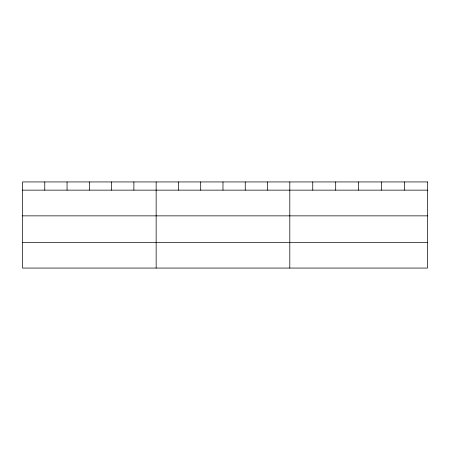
<?xml version="1.0" encoding="UTF-8"?>
<svg xmlns="http://www.w3.org/2000/svg" width="450" height="450" viewBox="0 0 450 450"><rect width="100%" height="100%" fill="white"/><g stroke="black" fill="none" stroke-linecap="round" stroke-linejoin="round"><path stroke-width="0.67" d="M22.5 190.142L427.5 190.142M22.5 215.859L427.5 215.859M22.5 242.353L427.5 242.353M404.55 181.935L404.55 190.142M381.6 181.935L381.6 190.142M358.65 181.935L358.65 190.142M335.7 181.935L335.7 190.142M312.75 181.935L312.75 190.142M289.8 181.935L289.8 268.065M267.525 181.935L267.525 190.142M245.25 181.935L245.25 190.142M222.975 181.935L222.975 190.142M200.7 181.935L200.7 190.142M178.425 181.935L178.425 190.142M156.15 181.935L156.15 268.065M133.875 181.935L133.875 190.142M111.6 181.935L111.6 190.142M89.325 181.935L89.325 190.142M67.05 181.935L67.05 190.142M44.775 181.935L44.775 190.142M427.5 181.935L22.5 181.935L22.5 268.065L427.5 268.065L427.5 181.935"/></g></svg>
